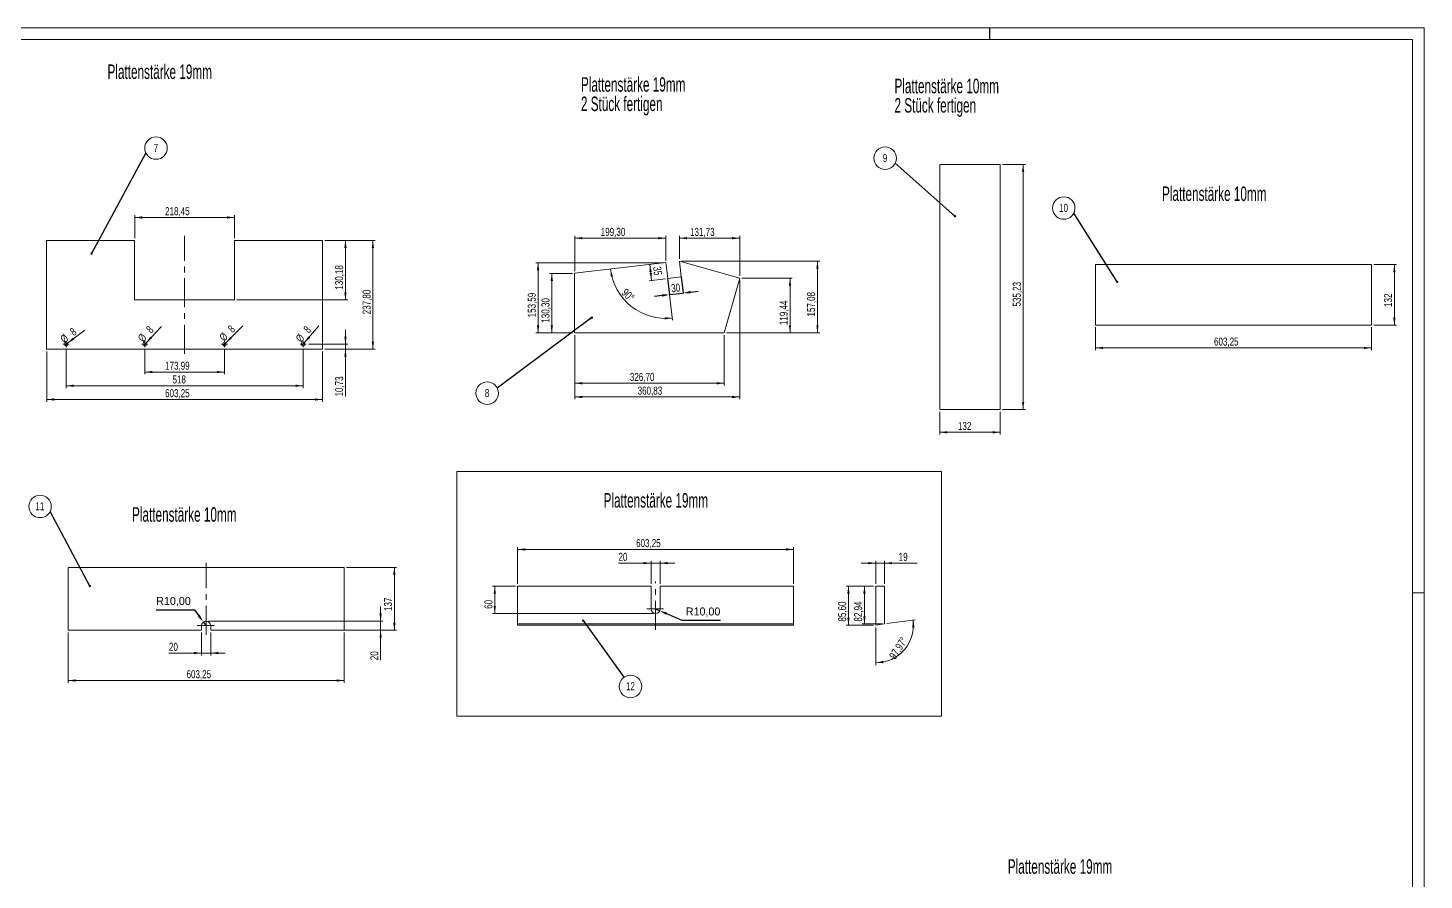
# Model space of a CAD drawing. Header units: millimetres. Extents: x -2091 to 5945, y 0 to 4746.
# Drawn here: x 2893 to 5945, y 2342 to 4205 of the extents above; entities that cross this region are included whole.
import ezdxf

# ---------------------------------------------------------------- set-up
doc = ezdxf.new("R2010")
doc.units = ezdxf.units.MM
doc.header["$LTSCALE"] = 5
doc.header["$PDSIZE"] = -1
doc.linetypes.add('CENTER', pattern=[10.16, 6.35, -1.27, 1.27, -1.27])
doc.linetypes.add('CENTERX2', pattern=[20.32, 12.7, -2.54, 2.54, -2.54])
for name, color, linetype in [('CTP_0-MITTE', 1, 'CENTER'), ('RAHMEN', 7, 'Continuous'), ('SLD-0', 7, 'Continuous')]:
    doc.layers.add(name, color=color, linetype=linetype)
doc.layers.add('CTP_BEM', color=92, linetype='Continuous', lineweight=15)
doc.styles.add('SLDTEXTSTYLE0', font='TXT', dxfattribs={"width": 0.605})
doc.styles.add('SLDTEXTSTYLE2', font='TXT', dxfattribs={"width": 0.75})
doc.dimstyles.new('ISO-25', dxfattribs={"dimtxt": 2.5, "dimasz": 2.5, "dimexe": 1.25, "dimexo": 0.625, "dimtad": 1, "dimtxsty": 'Standard', "dimcen": 2.5, "dimadec": 0, "dimazin": 0, "dimtfac": 1, "dimtmove": 0, "dimatfit": 3, "dimfxl": 0, "dimarcsym": 0})
doc.dimstyles.new('SLDDIMSTYLE0', dxfattribs={"dimtxt": 17.5, "dimasz": 16.51, "dimexe": 0, "dimexo": 0.0625, "dimgap": 4.375, "dimtad": 1, "dimrnd": 1e-09, "dimzin": 12, "dimdsep": 46, "dimtxsty": 'SLDTEXTSTYLE2', "dimsah": 1, "dimcen": 0.09, "dimadec": 0, "dimazin": 3, "dimtfac": 1, "dimtofl": 0, "dimtmove": 0, "dimatfit": 3, "dimfxl": 0, "dimfrac": 2, "dimtolj": 1, "dimtzin": 12, "dimarcsym": 0})
doc.dimstyles.new('SLDDIMSTYLE1', dxfattribs={"dimtxt": 17.5, "dimasz": 16.51, "dimexe": 0, "dimexo": 0.0625, "dimgap": 4.375, "dimtad": 1, "dimdec": 4, "dimlfac": 5, "dimzin": 12, "dimdsep": 46, "dimtxsty": 'SLDTEXTSTYLE2', "dimsah": 1, "dimcen": 0.09, "dimazin": 3, "dimtfac": 1, "dimtofl": 0, "dimtmove": 0, "dimatfit": 3, "dimfxl": 0, "dimfrac": 2, "dimtolj": 1, "dimtzin": 12, "dimarcsym": 0})
doc.dimstyles.new('SLDDIMSTYLE5', dxfattribs={"dimtxt": 0, "dimasz": 5.08, "dimexe": 0, "dimexo": 0.0625, "dimgap": 0, "dimtad": 0, "dimtih": 1, "dimtoh": 1, "dimdec": 0, "dimrnd": 1e-09, "dimzin": 0, "dimdsep": 46, "dimtxsty": 'Standard', "dimblk1": 'DOT', "dimblk2": 'DOT', "dimsah": 1, "dimcen": 0.09, "dimadec": 0, "dimazin": 0, "dimtfac": 5.08, "dimtdec": 0, "dimtofl": 0, "dimtmove": 0, "dimatfit": 3, "dimldrblk": 'DOT', "dimfxl": 0, "dimfrac": 2, "dimtolj": 1, "dimtzin": 0, "dimarcsym": 0})
doc.dimstyles.new('SLDDIMSTYLE6', dxfattribs={"dimtxt": 17.5, "dimasz": 16.51, "dimexe": 0, "dimexo": 0.0625, "dimgap": 4.375, "dimtad": 1, "dimrnd": 1e-09, "dimzin": 12, "dimdsep": 46, "dimtxsty": 'SLDTEXTSTYLE2', "dimsah": 1, "dimcen": 0.09, "dimadec": 0, "dimazin": 3, "dimtfac": 1, "dimtmove": 0, "dimatfit": 0, "dimfxl": 0, "dimfrac": 2, "dimtolj": 1, "dimtzin": 12, "dimarcsym": 0})
doc.dimstyles.new('SLDDIMSTYLE7', dxfattribs={"dimtxt": 17.5, "dimasz": 16.51, "dimexe": 0, "dimexo": 0.0625, "dimgap": 4.375, "dimtad": 1, "dimrnd": 1e-09, "dimzin": 12, "dimdsep": 46, "dimtxsty": 'SLDTEXTSTYLE2', "dimblk1": 'NONE', "dimsah": 1, "dimcen": 0, "dimadec": 0, "dimazin": 3, "dimtfac": 1, "dimtmove": 0, "dimatfit": 3, "dimldrblk": 'NONE', "dimfxl": 0, "dimfrac": 2, "dimtolj": 1, "dimtzin": 12, "dimarcsym": 0})

# ---------------------------------------------------------------- blocks, each defined once
blk = doc.blocks.new('SW_NOTE_4')
at = {"layer": 'CTP_BEM', "color": 0, "char_height": 31.75, "attachment_point": 1, "style": 'SLDTEXTSTYLE0'}
for s, insert in [('Plattenstärke 19mm', (0, 40.9)), ('2 Stück fertigen', (0, -1.4))]:
    blk.add_mtext(s, dxfattribs=dict(at, insert=insert))
blk = doc.blocks.new('SW_NOTE_5')
at = {"layer": 'CTP_BEM', "color": 0, "char_height": 31.75, "attachment_point": 1, "style": 'SLDTEXTSTYLE0'}
for s, insert in [('Plattenstärke 10mm', (0, 40.9)), ('2 Stück fertigen', (0, -1.4))]:
    blk.add_mtext(s, dxfattribs=dict(at, insert=insert))
blk = doc.blocks.new('*D67')
at = {"layer": 'CTP_BEM'}
for p, q in [((2933.5, 3497.9), (2933.5, 3387.9)), ((3536.7, 3497.9), (3536.7, 3387.9)), ((2933.5, 3392.9), (3536.7, 3392.9))]:
    blk.add_line(p, q, dxfattribs=at)
for points in [[(2933.5, 3392.9), (2950, 3390.4), (2950, 3395.4)], [(3536.7, 3392.9), (3520.2, 3395.4), (3520.2, 3390.4)]]:
    blk.add_solid(points, dxfattribs=at)
at = {"layer": 'CTP_BEM', "insert": (3192.4, 3415.4, -9.4), "char_height": 17.5, "attachment_point": 1, "style": 'SLDTEXTSTYLE2'}
blk.add_mtext('603,25', dxfattribs=at)
blk = doc.blocks.new('*D68')
at = {"layer": 'CTP_BEM'}
for p, q in [((3125.9, 3745.7), (3125.9, 3795.7)), ((3344.3, 3790.7), (3125.9, 3790.7)), ((3344.3, 3745.7), (3344.3, 3795.7))]:
    blk.add_line(p, q, dxfattribs=at)
for points in [[(3125.9, 3790.7), (3142.4, 3788.2), (3142.4, 3793.2)], [(3344.3, 3790.7), (3327.8, 3793.2), (3327.8, 3788.2)]]:
    blk.add_solid(points, dxfattribs=at)
at = {"layer": 'CTP_BEM', "insert": (3192.4, 3813.2, -9.4), "char_height": 17.5, "attachment_point": 1, "style": 'SLDTEXTSTYLE2'}
blk.add_mtext('218,45', dxfattribs=at)
blk = doc.blocks.new('*D69')
at = {"layer": 'CTP_BEM'}
for p, q in [((3541.7, 3740.7), (3651.7, 3740.7)), ((3646.7, 3502.9), (3646.7, 3740.7)), ((3541.7, 3502.9), (3651.7, 3502.9))]:
    blk.add_line(p, q, dxfattribs=at)
for points in [[(3646.7, 3740.7), (3644.2, 3724.2), (3649.3, 3724.2)], [(3646.7, 3502.9), (3649.3, 3519.4), (3644.2, 3519.4)]]:
    blk.add_solid(points, dxfattribs=at)
at = {"layer": 'CTP_BEM', "insert": (3624.2, 3579.1, -9.4), "char_height": 17.5, "attachment_point": 1, "rotation": 90, "style": 'SLDTEXTSTYLE2'}
blk.add_mtext('237,80', dxfattribs=at)
blk = doc.blocks.new('*D70')
at = {"layer": 'CTP_BEM'}
for p, q in [((3541.7, 3740.7), (3591.7, 3740.7)), ((3586.7, 3740.7), (3586.7, 3610.5)), ((3349.3, 3610.5), (3591.7, 3610.5))]:
    blk.add_line(p, q, dxfattribs=at)
for points in [[(3586.7, 3740.7), (3584.2, 3724.2), (3589.3, 3724.2)], [(3586.7, 3610.5), (3589.3, 3627), (3584.2, 3627)]]:
    blk.add_solid(points, dxfattribs=at)
at = {"layer": 'CTP_BEM', "insert": (3564.2, 3632.9, -9.4), "char_height": 17.5, "attachment_point": 1, "rotation": 90, "style": 'SLDTEXTSTYLE2'}
blk.add_mtext('130,18', dxfattribs=at)
blk = doc.blocks.new('*D71')
at = {"layer": 'CTP_BEM'}
for p, q in [((3148.1, 3502.1), (3148.1, 3447.9)), ((3322.1, 3502.1), (3322.1, 3447.9)), ((3148.1, 3452.9), (3322.1, 3452.9))]:
    blk.add_line(p, q, dxfattribs=at)
for points in [[(3148.1, 3452.9), (3164.6, 3450.4), (3164.6, 3455.4)], [(3322.1, 3452.9), (3305.6, 3455.4), (3305.6, 3450.4)]]:
    blk.add_solid(points, dxfattribs=at)
at = {"layer": 'CTP_BEM', "insert": (3192.4, 3475.4, -9.4), "char_height": 17.5, "attachment_point": 1, "style": 'SLDTEXTSTYLE2'}
blk.add_mtext('173,99', dxfattribs=at)
blk = doc.blocks.new('*D72')
at = {"layer": 'CTP_BEM'}
for p, q in [((2976.1, 3502.1), (2976.1, 3417.9)), ((3494.1, 3502.1), (3494.1, 3417.9)), ((2976.1, 3422.9), (3494.1, 3422.9))]:
    blk.add_line(p, q, dxfattribs=at)
for points in [[(2976.1, 3422.9), (2992.6, 3420.4), (2992.6, 3425.4)], [(3494.1, 3422.9), (3477.6, 3425.4), (3477.6, 3420.4)]]:
    blk.add_solid(points, dxfattribs=at)
at = {"layer": 'CTP_BEM', "insert": (3208.6, 3445.4, -9.4), "char_height": 17.5, "attachment_point": 1, "style": 'SLDTEXTSTYLE2'}
blk.add_mtext('518', dxfattribs=at)
blk = doc.blocks.new('*D73')
at = {"layer": 'CTP_BEM'}
for p, q in [((3586.7, 3513.6), (3586.7, 3545.4)), ((3505.6, 3513.6), (3591.7, 3513.6)), ((3586.7, 3513.6), (3586.7, 3502.9)), ((3541.7, 3502.9), (3591.7, 3502.9)), ((3586.7, 3502.9), (3586.7, 3399.4))]:
    blk.add_line(p, q, dxfattribs=at)
for points in [[(3586.7, 3513.6), (3589.3, 3530.1), (3584.2, 3530.1)], [(3586.7, 3502.9), (3584.2, 3486.4), (3589.3, 3486.4)]]:
    blk.add_solid(points, dxfattribs=at)
at = {"layer": 'CTP_BEM', "insert": (3564.2, 3399.4, -9.4), "char_height": 17.5, "attachment_point": 1, "rotation": 90, "style": 'SLDTEXTSTYLE2'}
blk.add_mtext('10,73', dxfattribs=at)
blk = doc.blocks.new('*D75')
at = {"layer": 'CTP_BEM'}
for q in [(3362.3, 3553.8), (3319.3, 3510.8)]:
    blk.add_line((3324.9, 3516.4), q, dxfattribs=at)
blk.add_solid([(3324.9, 3516.4), (3338.4, 3526.3), (3334.8, 3529.9)], dxfattribs=at)
at = {"layer": 'CTP_BEM', "char_height": 17.5, "attachment_point": 1, "rotation": 45, "style": 'SLDTEXTSTYLE2'}
for s, insert in [('8', (3327.7, 3549.9, -9.4)), ('%%c', (3309.3, 3531.1, -9.4))]:
    blk.add_mtext(s, dxfattribs=dict(at, insert=insert))
blk = doc.blocks.new('_NONE')
blk = doc.blocks.new('*D76')
at = {"layer": 'CTP_BEM'}
for q in [(3016.8, 3544.3), (2972.9, 3511.2)]:
    blk.add_line((2979.3, 3516), q, dxfattribs=at)
blk.add_solid([(2979.3, 3516), (2994, 3523.9), (2990.9, 3528)], dxfattribs=at)
at = {"layer": 'CTP_BEM', "char_height": 17.5, "attachment_point": 1, "rotation": 37.0285, "style": 'SLDTEXTSTYLE2'}
for s, insert in [('8', (2982.3, 3545, -9.4)), ('%%c', (2961.4, 3528.9, -9.4))]:
    blk.add_mtext(s, dxfattribs=dict(at, insert=insert))
blk = doc.blocks.new('*D77')
at = {"layer": 'CTP_BEM'}
for q in [(3184.4, 3552.7), (3145.4, 3510.7)]:
    blk.add_line((3150.8, 3516.6), q, dxfattribs=at)
blk.add_solid([(3150.8, 3516.6), (3163.9, 3526.9), (3160.2, 3530.4)], dxfattribs=at)
at = {"layer": 'CTP_BEM', "char_height": 17.5, "attachment_point": 1, "rotation": 47.1345, "style": 'SLDTEXTSTYLE2'}
for s, insert in [('8', (3149.2, 3548.3, -9.4)), ('%%c', (3131.4, 3528.8, -9.4))]:
    blk.add_mtext(s, dxfattribs=dict(at, insert=insert))
blk = doc.blocks.new('*D78')
at = {"layer": 'CTP_BEM'}
for q in [(3528.3, 3553.7), (3491.5, 3510.6)]:
    blk.add_line((3496.7, 3516.7), q, dxfattribs=at)
blk.add_solid([(3496.7, 3516.7), (3509.3, 3527.6), (3505.5, 3530.9)], dxfattribs=at)
at = {"layer": 'CTP_BEM', "char_height": 17.5, "attachment_point": 1, "rotation": 49.4679, "style": 'SLDTEXTSTYLE2'}
for s, insert in [('8', (3493.3, 3547.9, -9.4)), ('%%c', (3476.4, 3527.6, -9.4))]:
    blk.add_mtext(s, dxfattribs=dict(at, insert=insert))
blk = doc.blocks.new('SW_NOTE_13')
at = {"layer": 'CTP_BEM', "color": 0}
blk.add_circle((21.9, 11.2), 24.6, dxfattribs=at)
at = {"layer": 'CTP_BEM', "color": 0, "insert": (21.8, 20.3), "char_height": 17.5, "attachment_point": 2, "style": 'SLDTEXTSTYLE2'}
blk.add_mtext('7', dxfattribs=at)
blk = doc.blocks.new('_DOT')
at = {"color": 0, "linetype": 'ByBlock', "lineweight": -2}
blk.add_line((-0.5, 0), (-1, 0), dxfattribs=at)
at = {"color": 0, "linetype": 'ByBlock', "const_width": 0.5}
blk.add_lwpolyline([(-0.25, 0, 1), (0.25, 0, 1)], format="xyb", close=True, dxfattribs=at)
blk = doc.blocks.new('SW_CENTERMARKSYMBOL_0')
at = {"layer": 'CTP_BEM', "color": 0}
for p, q in [((-5, 0), (-6.5, 0)), ((0, 0), (-2.5, 0)), ((0, 5), (0, 6.5)), ((0, 0), (0, 2.5)), ((0, 0), (0, -2.5)), ((0, 0), (2.5, 0)), ((5, 0), (6.5, 0)), ((0, -5), (0, -6.5))]:
    blk.add_line(p, q, dxfattribs=at)
blk = doc.blocks.new('SW_CENTERMARKSYMBOL_1')
at = {"layer": 'CTP_BEM', "color": 0}
for p, q in [((-5, 0), (-6.5, 0)), ((0, 0), (-2.5, 0)), ((0, 5), (0, 6.5)), ((0, 0), (0, 2.5)), ((0, 0), (0, -2.5)), ((0, 0), (2.5, 0)), ((5, 0), (6.5, 0)), ((0, -5), (0, -6.5))]:
    blk.add_line(p, q, dxfattribs=at)
blk = doc.blocks.new('SW_CENTERMARKSYMBOL_2')
at = {"layer": 'CTP_BEM', "color": 0}
for p, q in [((-5, 0), (-6.5, 0)), ((0, 0), (-2.5, 0)), ((0, 5), (0, 6.5)), ((0, 0), (0, 2.5)), ((0, 0), (0, -2.5)), ((0, 0), (2.5, 0)), ((5, 0), (6.5, 0)), ((0, -5), (0, -6.5))]:
    blk.add_line(p, q, dxfattribs=at)
blk = doc.blocks.new('SW_CENTERMARKSYMBOL_3')
at = {"layer": 'CTP_BEM', "color": 0}
for p, q in [((-5, 0), (-6.5, 0)), ((0, 0), (-2.5, 0)), ((0, 5), (0, 6.5)), ((0, 0), (0, 2.5)), ((0, 0), (0, -2.5)), ((0, 0), (2.5, 0)), ((5, 0), (6.5, 0)), ((0, -5), (0, -6.5))]:
    blk.add_line(p, q, dxfattribs=at)
blk = doc.blocks.new('*D84')
at = {"layer": 'CTP_BEM'}
for p, q in [((4448.7, 3652.8), (4448.7, 3393.3)), ((4087.9, 3533.3), (4087.9, 3393.3)), ((4087.9, 3398.3), (4448.7, 3398.3))]:
    blk.add_line(p, q, dxfattribs=at)
for points in [[(4087.9, 3398.3), (4104.4, 3395.8), (4104.4, 3400.9)], [(4448.7, 3398.3), (4432.2, 3400.9), (4432.2, 3395.8)]]:
    blk.add_solid(points, dxfattribs=at)
at = {"layer": 'CTP_BEM', "insert": (4225.6, 3420.9, -9.4), "char_height": 17.5, "attachment_point": 1, "style": 'SLDTEXTSTYLE2'}
blk.add_mtext('360,83', dxfattribs=at)
blk = doc.blocks.new('*D85')
at = {"layer": 'CTP_BEM'}
for p, q in [((4087.9, 3533.3), (4087.9, 3423.3)), ((4414.6, 3533.3), (4414.6, 3423.3)), ((4087.9, 3428.3), (4414.6, 3428.3))]:
    blk.add_line(p, q, dxfattribs=at)
for points in [[(4087.9, 3428.3), (4104.4, 3425.8), (4104.4, 3430.9)], [(4414.6, 3428.3), (4398.1, 3430.9), (4398.1, 3425.8)]]:
    blk.add_solid(points, dxfattribs=at)
at = {"layer": 'CTP_BEM', "insert": (4208.6, 3450.9, -9.4), "char_height": 17.5, "attachment_point": 1, "style": 'SLDTEXTSTYLE2'}
blk.add_mtext('326,70', dxfattribs=at)
blk = doc.blocks.new('*D86')
at = {"layer": 'CTP_BEM'}
for p, q in [((4322, 3695.4), (4623.7, 3695.4)), ((4618.7, 3695.4), (4618.7, 3538.3)), ((4419.6, 3538.3), (4623.7, 3538.3))]:
    blk.add_line(p, q, dxfattribs=at)
for points in [[(4618.7, 3695.4), (4616.2, 3678.9), (4621.2, 3678.9)], [(4618.7, 3538.3), (4621.2, 3554.9), (4616.2, 3554.9)]]:
    blk.add_solid(points, dxfattribs=at)
at = {"layer": 'CTP_BEM', "insert": (4596.1, 3574.2, -9.4), "char_height": 17.5, "attachment_point": 1, "rotation": 90, "style": 'SLDTEXTSTYLE2'}
blk.add_mtext('157,08', dxfattribs=at)
blk = doc.blocks.new('*D87')
at = {"layer": 'CTP_BEM'}
for p, q in [((4453.7, 3657.8), (4563.7, 3657.8)), ((4558.7, 3657.8), (4558.7, 3538.3)), ((4419.6, 3538.3), (4563.7, 3538.3))]:
    blk.add_line(p, q, dxfattribs=at)
for points in [[(4558.7, 3657.8), (4556.2, 3641.3), (4561.2, 3641.3)], [(4558.7, 3538.3), (4561.2, 3554.9), (4556.2, 3554.9)]]:
    blk.add_solid(points, dxfattribs=at)
at = {"layer": 'CTP_BEM', "insert": (4536.1, 3555.4, -9.4), "char_height": 17.5, "attachment_point": 1, "rotation": 90, "style": 'SLDTEXTSTYLE2'}
blk.add_mtext('119,44', dxfattribs=at)
blk = doc.blocks.new('*D88')
at = {"layer": 'CTP_BEM'}
for p, q in [((4317, 3700.4), (4317, 3750.4)), ((4317, 3745.4), (4448.7, 3745.4)), ((4448.7, 3662.8), (4448.7, 3750.4))]:
    blk.add_line(p, q, dxfattribs=at)
for points in [[(4317, 3745.4), (4333.5, 3742.9), (4333.5, 3748)], [(4448.7, 3745.4), (4432.2, 3748), (4432.2, 3742.9)]]:
    blk.add_solid(points, dxfattribs=at)
at = {"layer": 'CTP_BEM', "insert": (4340.2, 3768, -9.4), "char_height": 17.5, "attachment_point": 1, "style": 'SLDTEXTSTYLE2'}
blk.add_mtext('131,73', dxfattribs=at)
blk = doc.blocks.new('*D89')
at = {"layer": 'CTP_BEM'}
for p, q in [((4082.9, 3668.6), (4032.9, 3668.6)), ((4037.9, 3668.6), (4037.9, 3538.3)), ((4082.9, 3538.3), (4032.9, 3538.3))]:
    blk.add_line(p, q, dxfattribs=at)
for points in [[(4037.9, 3668.6), (4035.3, 3652.1), (4040.4, 3652.1)], [(4037.9, 3538.3), (4040.4, 3554.9), (4035.3, 3554.9)]]:
    blk.add_solid(points, dxfattribs=at)
at = {"layer": 'CTP_BEM', "insert": (4015.3, 3560.8, -9.4), "char_height": 17.5, "attachment_point": 1, "rotation": 90, "style": 'SLDTEXTSTYLE2'}
blk.add_mtext('130,30', dxfattribs=at)
blk = doc.blocks.new('*D90')
at = {"layer": 'CTP_BEM'}
for p, q in [((4282.2, 3691.9), (4002.9, 3691.9)), ((4007.9, 3538.3), (4007.9, 3691.9)), ((4082.9, 3538.3), (4002.9, 3538.3))]:
    blk.add_line(p, q, dxfattribs=at)
for points in [[(4007.9, 3691.9), (4005.3, 3675.4), (4010.4, 3675.4)], [(4007.9, 3538.3), (4010.4, 3554.9), (4005.3, 3554.9)]]:
    blk.add_solid(points, dxfattribs=at)
at = {"layer": 'CTP_BEM', "insert": (3985.3, 3572.5, -9.4), "char_height": 17.5, "attachment_point": 1, "rotation": 90, "style": 'SLDTEXTSTYLE2'}
blk.add_mtext('153,59', dxfattribs=at)
blk = doc.blocks.new('*D91')
at = {"layer": 'CTP_BEM'}
for p, q in [((4087.9, 3673.6), (4087.9, 3750.4)), ((4087.9, 3745.4), (4287.2, 3745.4)), ((4287.2, 3696.9), (4287.2, 3750.4))]:
    blk.add_line(p, q, dxfattribs=at)
for points in [[(4087.9, 3745.4), (4104.4, 3742.9), (4104.4, 3748)], [(4287.2, 3745.4), (4270.7, 3748), (4270.7, 3742.9)]]:
    blk.add_solid(points, dxfattribs=at)
at = {"layer": 'CTP_BEM', "insert": (4144.9, 3768, -9.4), "char_height": 17.5, "attachment_point": 1, "style": 'SLDTEXTSTYLE2'}
blk.add_mtext('199,30', dxfattribs=at)
blk = doc.blocks.new('*D92')
at = {"layer": 'CTP_BEM'}
blk.add_line((4291.8, 3652.2), (4301.9, 3566), dxfattribs=at)
blk.add_arc((4287.2, 3691.9), 121.8, 186.6667, 276.6667, dxfattribs=at)
for points in [[(4166.2, 3677.8), (4166.7, 3661.1), (4171.7, 3662)], [(4301.3, 3571), (4284.7, 3572.7), (4284.9, 3567.6)]]:
    blk.add_solid(points, dxfattribs=at)
at = {"layer": 'CTP_BEM', "insert": (4201, 3636.9, -9.4), "char_height": 17.5, "attachment_point": 1, "rotation": 316.5672, "style": 'SLDTEXTSTYLE2'}
blk.add_mtext('90°', dxfattribs=at)
blk = doc.blocks.new('*D93')
at = {"layer": 'CTP_BEM', "color": 0, "lineweight": -2}
for p, q in [((4291.2, 3657.1), (4295.3, 3622.1)), ((4321, 3660.6), (4325.1, 3625.5)), ((4278.9, 3620.1), (4262.5, 3618.2)), ((4295.3, 3622.1), (4325.1, 3625.5)), ((4341.5, 3627.5), (4357.9, 3629.4))]:
    blk.add_line(p, q, dxfattribs=at)
at = {"layer": 'CTP_BEM', "color": 0}
for points in [[(4278.6, 3622.9), (4279.3, 3617.4), (4295.3, 3622.1)], [(4341.2, 3630.2), (4341.9, 3624.7), (4325.1, 3625.5)]]:
    blk.add_solid(points, dxfattribs=at)
at = {"layer": 'Defpoints', "color": 0}
for p in [(4291.2, 3657.2), (4321, 3660.7), (4325.1, 3625.5)]:
    blk.add_point(p, dxfattribs=at)
at = {"layer": 'CTP_BEM', "color": 0, "insert": (4307.7, 3645.5), "char_height": 17.5, "attachment_point": 2, "rotation": 6.6667, "style": 'SLDTEXTSTYLE2'}
blk.add_mtext('\\A1;30', dxfattribs=at)
blk = doc.blocks.new('SW_NOTE_14')
at = {"layer": 'CTP_BEM', "color": 0}
blk.add_circle((-21.9, -11.2), 24.6, dxfattribs=at)
at = {"layer": 'CTP_BEM', "color": 0, "insert": (-22.1, -2.1), "char_height": 17.5, "attachment_point": 2, "style": 'SLDTEXTSTYLE2'}
blk.add_mtext('8', dxfattribs=at)
blk = doc.blocks.new('*D95')
at = {"layer": 'CTP_BEM'}
for p, q in [((4886.4, 3366.2), (4886.4, 3316.2)), ((5018.4, 3366.2), (5018.4, 3316.2)), ((4886.4, 3321.2), (5018.4, 3321.2))]:
    blk.add_line(p, q, dxfattribs=at)
for points in [[(4886.4, 3321.2), (4902.9, 3318.6), (4902.9, 3323.7)], [(5018.4, 3321.2), (5001.8, 3323.7), (5001.8, 3318.6)]]:
    blk.add_solid(points, dxfattribs=at)
at = {"layer": 'CTP_BEM', "insert": (4925.9, 3343.7, -4.9), "char_height": 17.5, "attachment_point": 1, "style": 'SLDTEXTSTYLE2'}
blk.add_mtext('132', dxfattribs=at)
blk = doc.blocks.new('*D96')
at = {"layer": 'CTP_BEM'}
for p, q in [((5023.4, 3906.4), (5073.4, 3906.4)), ((5068.4, 3371.2), (5068.4, 3906.4)), ((5023.4, 3371.2), (5073.4, 3371.2))]:
    blk.add_line(p, q, dxfattribs=at)
for points in [[(5068.4, 3906.4), (5065.8, 3889.9), (5070.9, 3889.9)], [(5068.4, 3371.2), (5070.9, 3387.7), (5065.8, 3387.7)]]:
    blk.add_solid(points, dxfattribs=at)
at = {"layer": 'CTP_BEM', "insert": (5045.8, 3596.1, -4.9), "char_height": 17.5, "attachment_point": 1, "rotation": 90, "style": 'SLDTEXTSTYLE2'}
blk.add_mtext('535,23', dxfattribs=at)
blk = doc.blocks.new('SW_NOTE_15')
at = {"layer": 'CTP_BEM', "color": 0}
blk.add_circle((-21.9, 11.2), 24.6, dxfattribs=at)
at = {"layer": 'CTP_BEM', "color": 0, "insert": (-22.1, 20.3), "char_height": 17.5, "attachment_point": 2, "style": 'SLDTEXTSTYLE2'}
blk.add_mtext('9', dxfattribs=at)
blk = doc.blocks.new('*D98')
at = {"layer": 'CTP_BEM'}
for p, q in [((5226.7, 3550.6), (5226.7, 3500.6)), ((5830, 3550.6), (5830, 3500.6)), ((5226.7, 3505.6), (5830, 3505.6))]:
    blk.add_line(p, q, dxfattribs=at)
for points in [[(5226.7, 3505.6), (5243.3, 3503.1), (5243.3, 3508.2)], [(5830, 3505.6), (5813.5, 3508.2), (5813.5, 3503.1)]]:
    blk.add_solid(points, dxfattribs=at)
at = {"layer": 'CTP_BEM', "insert": (5485.7, 3528.2, -4.9), "char_height": 17.5, "attachment_point": 1, "style": 'SLDTEXTSTYLE2'}
blk.add_mtext('603,25', dxfattribs=at)
blk = doc.blocks.new('*D99')
at = {"layer": 'CTP_BEM'}
for p, q in [((5835, 3687.6), (5885, 3687.6)), ((5880, 3555.6), (5880, 3687.6)), ((5835, 3555.6), (5885, 3555.6))]:
    blk.add_line(p, q, dxfattribs=at)
for points in [[(5880, 3687.6), (5877.5, 3671.1), (5882.5, 3671.1)], [(5880, 3555.6), (5882.5, 3572.1), (5877.5, 3572.1)]]:
    blk.add_solid(points, dxfattribs=at)
at = {"layer": 'CTP_BEM', "insert": (5857.4, 3595.1, -4.9), "char_height": 17.5, "attachment_point": 1, "rotation": 90, "style": 'SLDTEXTSTYLE2'}
blk.add_mtext('132', dxfattribs=at)
blk = doc.blocks.new('SW_NOTE_16')
at = {"layer": 'CTP_BEM', "color": 0}
blk.add_circle((-21.9, 11.2), 24.6, dxfattribs=at)
at = {"layer": 'CTP_BEM', "color": 0, "insert": (-22.3, 20.3), "char_height": 17.5, "attachment_point": 2, "style": 'SLDTEXTSTYLE2'}
blk.add_mtext('10', dxfattribs=at)
blk = doc.blocks.new('*D101')
at = {"layer": 'CTP_BEM'}
for p, q in [((3663.7, 2908.6), (3663.7, 2940.3)), ((3287.1, 2908.6), (3668.7, 2908.6)), ((3663.7, 2908.6), (3663.7, 2888.6)), ((3297.1, 2888.6), (3668.7, 2888.6)), ((3663.7, 2888.6), (3663.7, 2822.9))]:
    blk.add_line(p, q, dxfattribs=at)
for points in [[(3663.7, 2908.6), (3666.2, 2925.1), (3661.1, 2925.1)], [(3663.7, 2888.6), (3661.1, 2872.1), (3666.2, 2872.1)]]:
    blk.add_solid(points, dxfattribs=at)
at = {"layer": 'CTP_BEM', "insert": (3641.1, 2822.9, 0.1), "char_height": 17.5, "attachment_point": 1, "rotation": 90, "style": 'SLDTEXTSTYLE2'}
blk.add_mtext('20', dxfattribs=at)
blk = doc.blocks.new('*D102')
at = {"layer": 'CTP_BEM'}
for p, q in [((2980.4, 2883.6), (2980.4, 2773.6)), ((3583.7, 2883.6), (3583.7, 2773.6)), ((2980.4, 2778.6), (3583.7, 2778.6))]:
    blk.add_line(p, q, dxfattribs=at)
for points in [[(2980.4, 2778.6), (2996.9, 2776.1), (2996.9, 2781.1)], [(3583.7, 2778.6), (3567.2, 2781.1), (3567.2, 2776.1)]]:
    blk.add_solid(points, dxfattribs=at)
at = {"layer": 'CTP_BEM', "insert": (3239.4, 2801.1, -4.9), "char_height": 17.5, "attachment_point": 1, "style": 'SLDTEXTSTYLE2'}
blk.add_mtext('603,25', dxfattribs=at)
blk = doc.blocks.new('*D103')
at = {"layer": 'CTP_BEM'}
for p, q in [((3272.1, 2883.6), (3272.1, 2833.6)), ((3292.1, 2883.6), (3292.1, 2833.6)), ((3272.1, 2838.6), (3200.9, 2838.6)), ((3272.1, 2838.6), (3292.1, 2838.6)), ((3292.1, 2838.6), (3323.8, 2838.6))]:
    blk.add_line(p, q, dxfattribs=at)
for points in [[(3272.1, 2838.6), (3255.5, 2841.1), (3255.5, 2836.1)], [(3292.1, 2838.6), (3308.6, 2836.1), (3308.6, 2841.1)]]:
    blk.add_solid(points, dxfattribs=at)
at = {"layer": 'CTP_BEM', "insert": (3200.9, 2861.1, -4.9), "char_height": 17.5, "attachment_point": 1, "style": 'SLDTEXTSTYLE2'}
blk.add_mtext('20', dxfattribs=at)
blk = doc.blocks.new('*D104')
at = {"layer": 'CTP_BEM'}
for p, q in [((3588.7, 3025.6), (3698.7, 3025.6)), ((3693.7, 2888.6), (3693.7, 3025.6)), ((3588.7, 2888.6), (3698.7, 2888.6))]:
    blk.add_line(p, q, dxfattribs=at)
for points in [[(3693.7, 3025.6), (3691.1, 3009.1), (3696.2, 3009.1)], [(3693.7, 2888.6), (3696.2, 2905.1), (3691.1, 2905.1)]]:
    blk.add_solid(points, dxfattribs=at)
at = {"layer": 'CTP_BEM', "insert": (3671.1, 2930.6, -4.9), "char_height": 17.5, "attachment_point": 1, "rotation": 90, "style": 'SLDTEXTSTYLE2'}
blk.add_mtext('137', dxfattribs=at)
blk = doc.blocks.new('SW_NOTE_17')
at = {"layer": 'CTP_BEM', "color": 0}
blk.add_circle((-21.9, 11.2), 24.6, dxfattribs=at)
at = {"layer": 'CTP_BEM', "color": 0, "insert": (-22.3, 20.3), "char_height": 17.5, "attachment_point": 2, "style": 'SLDTEXTSTYLE2'}
blk.add_mtext('11', dxfattribs=at)
blk = doc.blocks.new('*D106')
at = {"layer": 'CTP_BEM'}
for p, q in [((3958.2, 2985.1), (3908.2, 2985.1)), ((3913.2, 2925.1), (3913.2, 2985.1)), ((4259.8, 2925.1), (3908.2, 2925.1))]:
    blk.add_line(p, q, dxfattribs=at)
for points in [[(3913.2, 2985.1), (3910.7, 2968.6), (3915.7, 2968.6)], [(3913.2, 2925.1), (3915.7, 2941.6), (3910.7, 2941.6)]]:
    blk.add_solid(points, dxfattribs=at)
at = {"layer": 'CTP_BEM', "insert": (3890.6, 2935.3, 0.1), "char_height": 17.5, "attachment_point": 1, "rotation": 90, "style": 'SLDTEXTSTYLE2'}
blk.add_mtext('60', dxfattribs=at)
blk = doc.blocks.new('*D107')
at = {"layer": 'CTP_BEM'}
for p, q in [((3963.2, 2990.1), (3963.2, 3070.1)), ((3963.2, 3065.1), (4566.5, 3065.1)), ((4566.5, 2990.1), (4566.5, 3070.1))]:
    blk.add_line(p, q, dxfattribs=at)
for points in [[(3963.2, 3065.1), (3979.7, 3062.6), (3979.7, 3067.7)], [(4566.5, 3065.1), (4549.9, 3067.7), (4549.9, 3062.6)]]:
    blk.add_solid(points, dxfattribs=at)
at = {"layer": 'CTP_BEM', "insert": (4222.2, 3087.7, -9.4), "char_height": 17.5, "attachment_point": 1, "style": 'SLDTEXTSTYLE2'}
blk.add_mtext('603,25', dxfattribs=at)
blk = doc.blocks.new('*D108')
at = {"layer": 'CTP_BEM'}
for p, q in [((4254.8, 3035.1), (4183.6, 3035.1)), ((4254.8, 2990.1), (4254.8, 3040.1)), ((4254.8, 3035.1), (4274.8, 3035.1)), ((4274.8, 2990.1), (4274.8, 3040.1)), ((4274.8, 3035.1), (4306.6, 3035.1))]:
    blk.add_line(p, q, dxfattribs=at)
for points in [[(4254.8, 3035.1), (4238.3, 3037.7), (4238.3, 3032.6)], [(4274.8, 3035.1), (4291.3, 3032.6), (4291.3, 3037.7)]]:
    blk.add_solid(points, dxfattribs=at)
at = {"layer": 'CTP_BEM', "insert": (4183.6, 3057.7, -9.4), "char_height": 17.5, "attachment_point": 1, "style": 'SLDTEXTSTYLE2'}
blk.add_mtext('20', dxfattribs=at)
blk = doc.blocks.new('SW_NOTE_18')
at = {"layer": 'CTP_BEM', "color": 0}
blk.add_circle((-21.9, -11.2), 24.6, dxfattribs=at)
at = {"layer": 'CTP_BEM', "color": 0, "insert": (-22.3, -2.1), "char_height": 17.5, "attachment_point": 2, "style": 'SLDTEXTSTYLE2'}
blk.add_mtext('12', dxfattribs=at)
blk = doc.blocks.new('*D148')
at = {"layer": 'CTP_BEM'}
for p, q in [((4741.3, 2985.1), (4681.5, 2985.1)), ((4686.5, 2985.1), (4686.5, 2899.5)), ((4741.3, 2899.5), (4681.5, 2899.5))]:
    blk.add_line(p, q, dxfattribs=at)
for points in [[(4686.5, 2985.1), (4683.9, 2968.6), (4689, 2968.6)], [(4686.5, 2899.5), (4689, 2916), (4683.9, 2916)]]:
    blk.add_solid(points, dxfattribs=at)
at = {"layer": 'CTP_BEM', "insert": (4663.9, 2907.4, 301.7), "char_height": 17.5, "attachment_point": 1, "rotation": 90, "style": 'SLDTEXTSTYLE2'}
blk.add_mtext('85,60', dxfattribs=at)
blk = doc.blocks.new('*D149')
at = {"layer": 'CTP_BEM'}
for p, q in [((4741.3, 2985.1), (4716.4, 2985.1)), ((4721.4, 2985.1), (4721.4, 2902.2)), ((4760.3, 2902.2), (4716.4, 2902.2))]:
    blk.add_line(p, q, dxfattribs=at)
for points in [[(4721.4, 2985.1), (4718.9, 2968.6), (4724, 2968.6)], [(4721.4, 2902.2), (4724, 2918.7), (4718.9, 2918.7)]]:
    blk.add_solid(points, dxfattribs=at)
at = {"layer": 'CTP_BEM', "insert": (4698.9, 2907.4, 301.7), "char_height": 17.5, "attachment_point": 1, "rotation": 90, "style": 'SLDTEXTSTYLE2'}
blk.add_mtext('82,94', dxfattribs=at)
blk = doc.blocks.new('*D150')
at = {"layer": 'CTP_BEM'}
for p, q in [((4746.3, 3035.1), (4714.6, 3035.1)), ((4746.3, 2990.1), (4746.3, 3040.1)), ((4765.3, 3035.1), (4746.3, 3035.1)), ((4765.3, 2990.1), (4765.3, 3040.1)), ((4765.3, 3035.1), (4836.5, 3035.1))]:
    blk.add_line(p, q, dxfattribs=at)
for points in [[(4746.3, 3035.1), (4729.8, 3037.7), (4729.8, 3032.6)], [(4765.3, 3035.1), (4781.9, 3032.6), (4781.9, 3037.7)]]:
    blk.add_solid(points, dxfattribs=at)
at = {"layer": 'CTP_BEM', "insert": (4796.4, 3057.7, 301.7), "char_height": 17.5, "attachment_point": 1, "style": 'SLDTEXTSTYLE2'}
blk.add_mtext('19', dxfattribs=at)
blk = doc.blocks.new('*D151')
at = {"layer": 'CTP_BEM'}
for p, q in [((4770.3, 2902.9), (4832.7, 2911.6)), ((4746.3, 2894.5), (4746.3, 2812.3))]:
    blk.add_line(p, q, dxfattribs=at)
blk.add_arc((4746.3, 2899.5), 82.2, 270, 7.9727, dxfattribs=at)
for points in [[(4827.7, 2910.9), (4825.9, 2894.3), (4830.9, 2894.5)], [(4746.3, 2817.3), (4763, 2816.4), (4762.5, 2821.5)]]:
    blk.add_solid(points, dxfattribs=at)
at = {"layer": 'CTP_BEM', "insert": (4774.2, 2832.8, 301.7), "char_height": 17.5, "attachment_point": 1, "rotation": 57.0935, "style": 'SLDTEXTSTYLE2'}
blk.add_mtext('97,97°', dxfattribs=at)
blk = doc.blocks.new('*D232')
at = {"layer": 'CTP_BEM', "color": 0, "lineweight": -2}
for p, q in [((3172.9, 2933.1), (3256.4, 2933.1)), ((3256.4, 2933.1), (3266.2, 2919.9)), ((3282.1, 2898.6), (3276.1, 2906.6))]:
    blk.add_line(p, q, dxfattribs=at)
at = {"layer": 'CTP_BEM', "color": 0}
blk.add_solid([(3268.4, 2921.5), (3264, 2918.2), (3276.1, 2906.6)], dxfattribs=at)
at = {"layer": 'Defpoints', "color": 0}
for p in [(3276.1, 2906.6), (3282.1, 2898.6)]:
    blk.add_point(p, dxfattribs=at)
at = {"layer": 'CTP_BEM', "color": 0, "insert": (3210.8, 2950.9), "char_height": 17.5, "attachment_point": 5}
blk.add_mtext('R10,00', dxfattribs=at)
blk = doc.blocks.new('*D233')
at = {"layer": 'CTP_BEM', "color": 0, "lineweight": -2}
for p, q in [((4264.8, 2935.1), (4274, 2931.2)), ((4323.1, 2910.1), (4289.2, 2924.7)), ((4406.6, 2910.1), (4323.1, 2910.1))]:
    blk.add_line(p, q, dxfattribs=at)
at = {"layer": 'CTP_BEM', "color": 0}
blk.add_solid([(4290.3, 2927.2), (4288.1, 2922.1), (4274, 2931.2)], dxfattribs=at)
at = {"layer": 'Defpoints', "color": 0}
for p in [(4264.8, 2935.1), (4274, 2931.2)]:
    blk.add_point(p, dxfattribs=at)
at = {"layer": 'CTP_BEM', "color": 0, "insert": (4368.7, 2927.9), "char_height": 17.5, "attachment_point": 5}
blk.add_mtext('R10,00', dxfattribs=at)

msp = doc.modelspace()

# ---------------------------------------------------------------- linework, layer by layer
at = {"color": 7, "linetype": 'Continuous', "lineweight": 15}
for p, q in [((5018.35753, 3906.400676), (4886.35753, 3906.400676)), ((4886.35753, 3906.400676), (4886.35753, 3371.170676)), ((5018.35753, 3371.170676), (5018.35753, 3906.400676)), ((2933.465496, 3740.691197), (2933.465496, 3502.891197)), ((3125.865496, 3740.691197), (2933.465496, 3740.691197)), ((3125.865496, 3610.511197), (3125.865496, 3740.691197)), ((3344.315496, 3740.691197), (3344.315496, 3610.511197)), ((3536.715496, 3740.691197), (3344.315496, 3740.691197)), ((3536.715496, 3502.891197), (3536.715496, 3740.691197)), ((4321.036296, 3660.66156), (4316.973184, 3695.423746)), ((4448.699048, 3657.787775), (4316.973184, 3695.423746)), ((4287.175897, 3691.942119), (4087.872334, 3668.646898)), ((4087.872334, 3668.646898), (4087.872334, 3538.348132)), ((4291.239145, 3657.178776), (4287.175897, 3691.942119)), ((5829.990451, 3687.622109), (5226.740451, 3687.622109)), ((5226.740451, 3687.622109), (5226.740451, 3555.622109)), ((5829.990451, 3555.622109), (5829.990451, 3687.622109)), ((4291.239145, 3657.178776), (4321.036296, 3660.66156)), ((4414.573427, 3538.348132), (4448.699048, 3657.787775)), ((3344.315496, 3610.511197), (3125.865496, 3610.511197)), ((5226.740451, 3555.622109), (5829.990451, 3555.622109)), ((4087.872334, 3538.348132), (4414.573427, 3538.348132)), ((2933.465496, 3502.891197), (3536.715496, 3502.891197)), ((4886.35753, 3371.170676), (5018.35753, 3371.170676)), ((2980.433878, 3025.590972), (2980.433878, 2888.590972)), ((3583.683878, 3025.590972), (2980.433878, 3025.590972)), ((3583.683878, 2888.590972), (3583.683878, 3025.590972)), ((3963.204674, 2985.118666), (3963.204674, 2902.175421)), ((4254.829674, 2985.118666), (3963.204674, 2985.118666)), ((4254.829674, 2985.118666), (4254.829674, 2935.118666)), ((4274.829674, 2935.118666), (4274.829674, 2985.118666)), ((4566.454674, 2985.118666), (4274.829674, 2985.118666)), ((4566.454674, 2902.175421), (4566.454674, 2985.118666)), ((4746.344098, 2985.118666), (4746.344098, 2899.514376)), ((4765.344098, 2985.118666), (4746.344098, 2985.118666)), ((4765.344098, 2985.118666), (4765.344098, 2902.175421)), ((4566.454674, 2902.175421), (3963.204674, 2902.175421)), ((3963.204674, 2902.175421), (3963.204674, 2899.514376)), ((4566.454674, 2899.514376), (4566.454674, 2902.175421)), ((4765.344098, 2902.175421), (4746.344098, 2899.514376)), ((2980.433878, 2888.590972), (3272.058878, 2888.590972)), ((3272.058878, 2898.590972), (3272.058878, 2888.590972)), ((3292.058878, 2888.590972), (3292.058878, 2898.590972)), ((3292.058878, 2888.590972), (3583.683878, 2888.590972)), ((4566.454674, 2899.514376), (3963.204674, 2899.514376))]:
    msp.add_line(p, q, dxfattribs=at)
for centre in [(2976.090496, 3513.620643), (3148.095496, 3513.620643), (3322.085496, 3513.620643), (3494.085496, 3513.620643)]:
    msp.add_circle(centre, 4, dxfattribs=at)
for centre, start, end in [((4264.829674, 2935.118666), 180, 0), ((3282.058878, 2898.590972), 0, 180)]:
    msp.add_arc(centre, 10, start, end, dxfattribs=at)
at = {"layer": 'CTP_0-MITTE', "linetype": 'CENTERX2', "lineweight": 0}
for p, q in [((3235.090496, 3492.891197), (3235.090496, 3750.691197)), ((3282.058878, 2878.590972), (3282.058878, 3035.590972)), ((4264.829674, 2889.514376), (4264.829674, 2995.118666)), ((4245.336233, 2935.118666), (4282.288379, 2935.118666)), ((3262.565437, 2898.590972), (3299.517583, 2898.590972))]:
    msp.add_line(p, q, dxfattribs=at)
at = {"layer": 'CTP_BEM'}
for p, q in [((4252.018434, 3687.832806), (4252.018434, 3687.832806)), ((4252.018434, 3687.832806), (4256.081682, 3653.069463)), ((4286.272953, 3656.598312), (4251.115491, 3652.488999))]:
    msp.add_line(p, q, dxfattribs=at)
at = {"layer": 'CTP_BEM', "lineweight": 0}
for p, q in [((3830.293167, 3235.665405), (4890.189876, 3235.665405)), ((3830.293167, 3235.665405), (3830.293167, 2700.810121)), ((4890.189876, 3235.665405), (4890.189876, 2700.810121)), ((3830.293167, 2700.810121), (4890.189876, 2700.810121))]:
    msp.add_line(p, q, dxfattribs=at)
at = {"layer": 'CTP_BEM'}
for p in [(3282.058878, 2908.590972), (4264.829674, 2925.118666)]:
    msp.add_point(p, dxfattribs=at)
for points in [[(4252.018434, 3687.832806), (4251.412301, 3671.139564), (4256.457952, 3671.729316)], [(4256.081682, 3653.069463), (4256.687816, 3669.762704), (4251.642165, 3669.172952)]]:
    msp.add_solid(points, dxfattribs=at)
at = {"layer": 'RAHMEN', "lineweight": 0}
for p, q in [((0, 4205), (5945, 4205)), ((5945, 4205), (5945, 0))]:
    msp.add_line(p, q, dxfattribs=at)
at = {"layer": 'RAHMEN'}
msp.add_line((4995, 4205), (4995, 4180), dxfattribs=at)
at = {"layer": 'SLD-0', "lineweight": 15}
for p, q in [((100, 4180), (5920, 4180)), ((5920, 4180), (5920, 25))]:
    msp.add_line(p, q, dxfattribs=at)
at = {"layer": 'SLD-0', "lineweight": 0}
msp.add_line((5920, 2970), (5945, 2970), dxfattribs=at)

# ---------------------------------------------------------------- block references
at = {"layer": 'CTP_0-MITTE'}
for name, p in [('SW_CENTERMARKSYMBOL_0', (2976.090496, 3513.620643)), ('SW_CENTERMARKSYMBOL_1', (3148.095496, 3513.620643)), ('SW_CENTERMARKSYMBOL_2', (3322.085496, 3513.620643)), ('SW_CENTERMARKSYMBOL_3', (3494.085496, 3513.620643))]:
    msp.add_blockref(name, p, dxfattribs=at)
at = {"layer": 'CTP_BEM'}
for name, p in [('SW_NOTE_4', (4101.567142, 4056.430252)), ('SW_NOTE_5', (4787.095766, 4053.117753)), ('SW_NOTE_13', (3150.636346, 3931.229879)), ('SW_NOTE_15', (4788.603444, 3909.129726)), ('SW_NOTE_16', (5179.039474, 3800.132374)), ('SW_NOTE_14', (3918.579066, 3417.814767)), ('SW_NOTE_17', (2940.910407, 3147.952359)), ('SW_NOTE_18', (4232.040415, 2776.91034))]:
    msp.add_blockref(name, p, dxfattribs=at)

# ---------------------------------------------------------------- texts
at = {"layer": 'CTP_BEM', "char_height": 31.75, "attachment_point": 1, "style": 'SLDTEXTSTYLE0'}
for s, insert in [('Plattenstärke 19mm', (3066.490352, 4125.165859)), ('Plattenstärke 10mm', (5372.039234, 3858.420761)), ('Plattenstärke 19mm', (4151.091842, 3188.296893)), ('Plattenstärke 10mm', (3120.150599, 3157.49038)), ('Plattenstärke 19mm', (5034.842074, 2387.939561))]:
    msp.add_mtext(s, dxfattribs=dict(at, insert=insert))
at = {"layer": 'CTP_BEM', "insert": (4276.636371, 3684.657935, -9.4), "char_height": 17.5, "attachment_point": 1, "rotation": 276.66665989, "style": 'SLDTEXTSTYLE2'}
msp.add_mtext('35', dxfattribs=at)

# ---------------------------------------------------------------- dimensions: what is measured, and where the dimension line sits
at = {"layer": 'CTP_BEM'}
for base, p1, p2, angle, dimstyle, picture, middle in [((5068.35753, 3906.400676), (5018.35753, 3371.170676), (5018.35753, 3906.400676), 90, 'SLDDIMSTYLE0', '*D96', (5068.35753, 3638.785676)), ((3586.715496, 3610.511197), (3536.715496, 3740.691197), (3344.315496, 3610.511197), 90, 'SLDDIMSTYLE0', '*D70', (3586.715496, 3675.601197)), ((3646.715496, 3740.691197), (3536.715496, 3502.891197), (3536.715496, 3740.691197), 90, 'SLDDIMSTYLE0', '*D69', (3646.715496, 3621.791197)), ((4618.699048, 3538.348132), (4316.973184, 3695.423746), (4414.573427, 3538.348132), 90, 'SLDDIMSTYLE0', '*D86', (4618.699048, 3616.885939)), ((4007.872334, 3691.942119), (4087.872334, 3538.348132), (4287.175897, 3691.942119), 90, 'SLDDIMSTYLE0', '*D90', (4007.872334, 3615.145125)), ((4037.872334, 3538.348132), (4087.872334, 3668.646898), (4087.872334, 3538.348132), 90, 'SLDDIMSTYLE0', '*D89', (4037.872334, 3603.497515)), ((5879.990451, 3687.622109), (5829.990451, 3555.622109), (5829.990451, 3687.622109), 90, 'SLDDIMSTYLE0', '*D99', (5879.990451, 3621.622109)), ((4325.141423, 3625.539921), (4291.239145, 3657.178776), (4321.036296, 3660.66156), 6.66665989, 'SLDDIMSTYLE6', '*D93', (4310.242848, 3623.798529)), ((4558.699048, 3538.348132), (4448.699048, 3657.787775), (4414.573427, 3538.348132), 90, 'SLDDIMSTYLE0', '*D87', (4558.699048, 3598.067953)), ((3586.715496, 3502.891197), (3500.585496, 3513.620643), (3536.715496, 3502.891197), 90, 'SLDDIMSTYLE6', '*D73', (3586.715496, 3435.582168)), ((4566.454674, 3065.118666), (3963.204674, 2985.118666), (4566.454674, 2985.118666), 0, 'SLDDIMSTYLE0', '*D107', (4264.829674, 3065.118666)), ((3693.683878, 3025.590972), (3583.683878, 2888.590972), (3583.683878, 3025.590972), 90, 'SLDDIMSTYLE0', '*D104', (3693.683878, 2957.090972)), ((3913.204674, 2985.118666), (4264.829674, 2925.118666), (3963.204674, 2985.118666), 90, 'SLDDIMSTYLE0', '*D106', (3913.204674, 2955.384611)), ((4686.488749, 2899.514376), (4746.344098, 2985.118666), (4746.344098, 2899.514376), 90, 'SLDDIMSTYLE0', '*D148', (4686.488749, 2943.647043)), ((4721.428416, 2902.175421), (4746.344098, 2985.118666), (4765.344098, 2902.175421), 90, 'SLDDIMSTYLE0', '*D149', (4721.428416, 2943.647043)), ((3663.683878, 2888.590972), (3282.058878, 2908.590972), (3292.058878, 2888.590972), 90, 'SLDDIMSTYLE6', '*D101', (3663.683878, 2842.950347))]:
    dim = msp.add_linear_dim(base=base, p1=p1, p2=p2, angle=angle, dimstyle=dimstyle, dxfattribs=at)
    dim.commit()
    dim.dimension.update_dxf_attribs({"geometry": picture, "text_midpoint": middle, "dimtype": 160})
for base, p1, p2, dimstyle, picture, middle in [((3125.865496, 3790.691197), (3344.315496, 3740.691197), (3125.865496, 3740.691197), 'SLDDIMSTYLE0', '*D68', (3235.090496, 3790.691197)), ((4287.175897, 3745.423746), (4087.872334, 3668.646898), (4287.175897, 3691.942119), 'SLDDIMSTYLE0', '*D91', (4187.524116, 3745.423746)), ((4448.699048, 3745.423746), (4316.973184, 3695.423746), (4448.699048, 3657.787775), 'SLDDIMSTYLE0', '*D88', (4382.836116, 3745.423746)), ((4448.699048, 3398.348132), (4087.872334, 3538.348132), (4448.699048, 3657.787775), 'SLDDIMSTYLE0', '*D84', (4268.285691, 3398.348132)), ((5829.990451, 3505.622109), (5226.740451, 3555.622109), (5829.990451, 3555.622109), 'SLDDIMSTYLE0', '*D98', (5528.365451, 3505.622109)), ((4414.573427, 3428.348132), (4087.872334, 3538.348132), (4414.573427, 3538.348132), 'SLDDIMSTYLE0', '*D85', (4251.22288, 3428.348132)), ((3536.715496, 3392.891197), (2933.465496, 3502.891197), (3536.715496, 3502.891197), 'SLDDIMSTYLE0', '*D67', (3235.090496, 3392.891197)), ((3494.0854957381, 3422.8911973289), (2976.0904957381, 3507.1206425432), (3494.0854957381, 3507.1206425432), 'SLDDIMSTYLE0', '*D72', (3235.0879957381, 3422.8911973289)), ((3322.085496, 3452.891197), (3148.095496, 3507.120643), (3322.085496, 3507.120643), 'SLDDIMSTYLE0', '*D71', (3235.090496, 3452.891197)), ((5018.35753, 3321.170676), (4886.35753, 3371.170676), (5018.35753, 3371.170676), 'SLDDIMSTYLE0', '*D95', (4952.35753, 3321.170676)), ((4274.829674, 3035.118666), (4254.829674, 2985.118666), (4274.829674, 2985.118666), 'SLDDIMSTYLE6', '*D108', (4203.68384, 3035.118666)), ((4746.344098, 3035.118666), (4765.344098, 2985.118666), (4746.344098, 2985.118666), 'SLDDIMSTYLE6', '*D150', (4816.489931, 3035.118666)), ((3583.683878, 2778.590972), (2980.433878, 2888.590972), (3583.683878, 2888.590972), 'SLDDIMSTYLE0', '*D102', (3282.058878, 2778.590972)), ((3292.058878, 2838.590972), (3272.058878, 2888.590972), (3292.058878, 2888.590972), 'SLDDIMSTYLE6', '*D103', (3220.913044, 2838.590972))]:
    dim = msp.add_linear_dim(base=base, p1=p1, p2=p2, dimstyle=dimstyle, dxfattribs=at)
    dim.commit()
    dim.dimension.update_dxf_attribs({"geometry": picture, "text_midpoint": middle, "dimtype": 160})
for base, line1, line2, picture, middle in [((4211.634852, 3596.404915), ((4291.239145, 3657.178776), (4287.175897, 3691.942119)), ((4287.175897, 3691.942119), (4087.872334, 3668.646898)), '*D92', (4203.442041, 3603.497515)), ((4808.357894, 2845.580662), ((4765.344098, 2902.175421), (4746.344098, 2899.514376)), ((4746.344098, 2899.514376), (4746.344098, 2985.118666)), '*D151', (4815.344098, 2854.865116))]:
    dim = msp.add_angular_dim_2l(base=base, line1=line1, line2=line2, dimstyle='SLDDIMSTYLE1', dxfattribs=at)
    dim.commit()
    dim.dimension.update_dxf_attribs({"geometry": picture, "text_midpoint": middle, "dimtype": 162})
for p1, p2, picture, middle in [((2972.897152, 3511.211794), (2979.28384, 3516.029492), '*D76', (2997.836787, 3530.024629)), ((3145.374379, 3510.68883), (3150.816612, 3516.552455), '*D77', (3166.148861, 3533.071876)), ((3319.257069, 3510.792215), (3324.913923, 3516.44907), '*D75', (3345.202172, 3536.737319)), ((3491.485998, 3510.580476), (3496.684993, 3516.660809), '*D78', (3510.918668, 3533.307382))]:
    dim = msp.add_diameter_dim_2p(p1=p1, p2=p2, dimstyle='SLDDIMSTYLE7', dxfattribs=at)
    dim.commit()
    dim.dimension.update_dxf_attribs({"geometry": picture, "text_midpoint": middle, "dimtype": 163})
for center, mpoint, picture, middle in [((3282.058878, 2898.590972), (3276.085306, 2906.610725), '*D232', (3210.823904, 2950.920283)), ((4264.829674, 2935.118666), (4274.019859, 2931.176521), '*D233', (4368.66581, 2927.939349))]:
    dim = msp.add_radius_dim(center=center, mpoint=mpoint, dimstyle='ISO-25', override={"dimtxt": 17.5, "dimasz": 16.51, "dimexe": 5, "dimexo": 5, "dimgap": 7.62, "dimtih": 1, "dimtoh": 1, "dimzin": 0, "dimadec": 2, "dimtzin": 0}, dxfattribs=at)
    dim.commit()
    dim.dimension.update_dxf_attribs({"geometry": picture, "text_midpoint": middle})

# ---------------------------------------------------------------- leaders
for points in [[(3031.748647, 3711.549121), (3150.636346, 3931.229879)], [(4919.322101, 3793.504906), (4788.603444, 3909.129726)], [(5274.094112, 3650.022101), (5179.039474, 3800.132374)], [(4125.55106, 3571.787906), (3918.579066, 3417.814767)], [(3027.856569, 2985.143399), (2940.910407, 3147.952359)], [(4106.4453, 2909.514883), (4195.682305, 2785.701033)]]:
    msp.add_leader(points, dimstyle='SLDDIMSTYLE5', dxfattribs=at)

doc.saveas('drawing.dxf')
